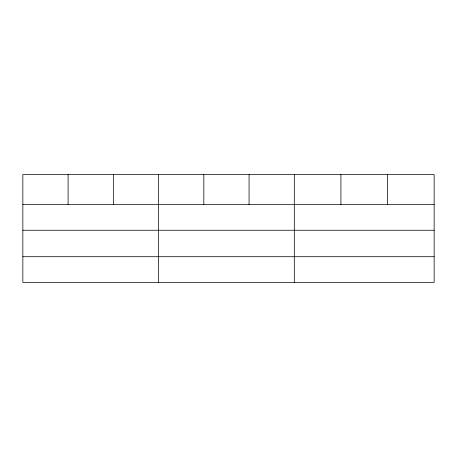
<?xml version="1.0" encoding="UTF-8"?>
<svg xmlns="http://www.w3.org/2000/svg" width="457" height="457" viewBox="0 0 457 457"><rect width="100%" height="100%" fill="white"/><g stroke="black" fill="none" stroke-linecap="round" stroke-linejoin="round"><path stroke-width="0.69" d="M434.15 230.248L434.15 174.603L22.85 174.603L22.85 282.397L434.15 282.397L434.15 230.248L22.85 230.248M22.85 204.559L434.15 204.559M22.85 256.708L434.15 256.708M387.536 174.603L387.536 204.559M340.922 174.603L340.922 204.559M294.308 174.603L294.308 282.397M249.065 174.603L249.065 204.559M203.822 174.603L203.822 204.559M158.579 174.603L158.579 282.397M113.336 174.603L113.336 204.559M68.093 174.603L68.093 204.559"/></g></svg>
